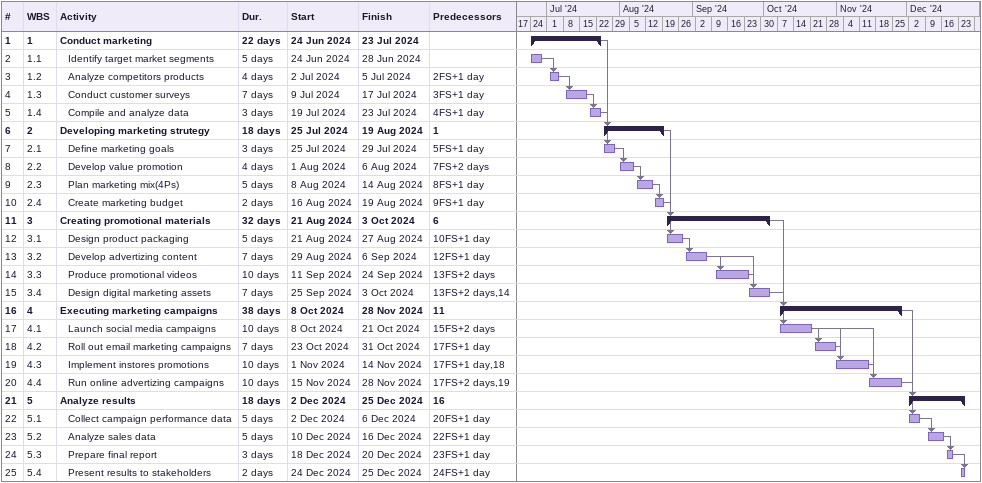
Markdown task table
| ID | WBS | Task | Duration | Start | Finish | Predecessors |
|---|---|---|---|---|---|---|
| 1 | 1 | **Conduct marketing** | 22d | 2024-06-24 | 2024-07-23 |  |
| 2 | 1.1 | Identify target market segments | 5d | 2024-06-24 | 2024-06-28 |  |
| 3 | 1.2 | Analyze competitors products | 4d | 2024-07-02 | 2024-07-05 | 2FS+1d |
| 4 | 1.3 | Conduct customer surveys | 7d | 2024-07-09 | 2024-07-17 | 3FS+1d |
| 5 | 1.4 | Compile and analyze data | 3d | 2024-07-19 | 2024-07-23 | 4FS+1d |
| 6 | 2 | **Developing marketing strutegy** | 18d | 2024-07-25 | 2024-08-19 | 1 |
| 7 | 2.1 | Define marketing goals | 3d | 2024-07-25 | 2024-07-29 | 5FS+1d |
| 8 | 2.2 | Develop value promotion | 4d | 2024-08-01 | 2024-08-06 | 7FS+2d |
| 9 | 2.3 | Plan marketing mix(4Ps) | 5d | 2024-08-08 | 2024-08-14 | 8FS+1d |
| 10 | 2.4 | Create marketing budget | 2d | 2024-08-16 | 2024-08-19 | 9FS+1d |
| 11 | 3 | **Creating promotional materials** | 32d | 2024-08-21 | 2024-10-03 | 6 |
| 12 | 3.1 | Design product packaging | 5d | 2024-08-21 | 2024-08-27 | 10FS+1d |
| 13 | 3.2 | Develop advertizing content | 7d | 2024-08-29 | 2024-09-06 | 12FS+1d |
| 14 | 3.3 | Produce promotional videos | 10d | 2024-09-11 | 2024-09-24 | 13FS+2d |
| 15 | 3.4 | Design digital marketing assets | 7d | 2024-09-25 | 2024-10-03 | 13FS+2d, 14 |
| 16 | 4 | **Executing marketing campaigns** | 38d | 2024-10-08 | 2024-11-28 | 11 |
| 17 | 4.1 | Launch social media campaigns | 10d | 2024-10-08 | 2024-10-21 | 15FS+2d |
| 18 | 4.2 | Roll out email marketing campaigns | 7d | 2024-10-23 | 2024-10-31 | 17FS+1d |
| 19 | 4.3 | Implement instores promotions | 10d | 2024-11-01 | 2024-11-14 | 17FS+1d, 18 |
| 20 | 4.4 | Run online advertizing campaigns | 10d | 2024-11-15 | 2024-11-28 | 17FS+2d, 19 |
| 21 | 5 | **Analyze results** | 18d | 2024-12-02 | 2024-12-25 | 16 |
| 22 | 5.1 | Collect campaign performance data | 5d | 2024-12-02 | 2024-12-06 | 20FS+1d |
| 23 | 5.2 | Analyze sales data | 5d | 2024-12-10 | 2024-12-16 | 22FS+1d |
| 24 | 5.3 | Prepare final report | 3d | 2024-12-18 | 2024-12-20 | 23FS+1d |
| 25 | 5.4 | Present results to stakeholders | 2d | 2024-12-24 | 2024-12-25 | 24FS+1d |
